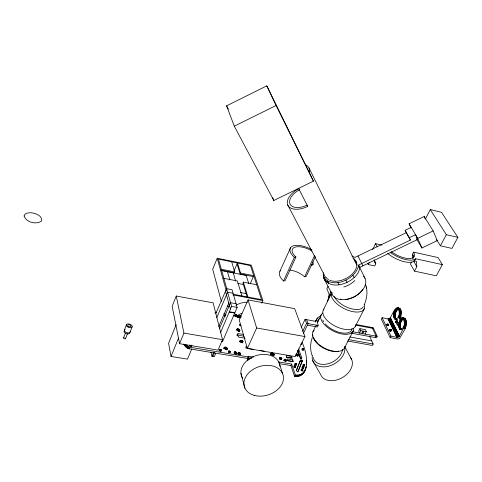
<?xml version="1.0" encoding="UTF-8"?>
<svg xmlns="http://www.w3.org/2000/svg" width="482" height="482" viewBox="0 0 482 482"><rect width="100%" height="100%" fill="white"/><g stroke="black" fill="none" stroke-linecap="round" stroke-linejoin="round"><path stroke-width="0.72" d="M278.542 361.91L291.652 364.079L290.929 365.573L294.574 376.466C312.029 376.984 306.865 351.92 301.955 342.238M239.843 330.483C239.849 329.212 237.415 328.152 236.795 329.435C237.017 330.604 239.048 331.556 239.843 330.483L239.397 331.483M400.801 313.83L400.837 312.981M302.25 361.084L301.702 360.247L300.479 360.253L296.43 370.429L296.978 371.291L298.231 371.279L302.25 361.084L297.768 372.092M226.853 349.824C228.836 347.781 223.943 345.648 223.793 348.504M301.527 362.56L302.256 360.885M411.224 227.359L405.169 230.288L410.471 240.018L358.68 264.998L359.825 267.341C358.403 283.416 323.994 294.87 323.289 272.8M358.68 264.998C356.59 278.596 332.942 290.037 323.705 277.174M304.763 365.284C300.31 366.266 305.745 361.88 304.275 366.272M302.931 370.049C300.816 371.55 301.003 367.368 302.931 370.049L302.443 371.044M303.853 367.658C301.762 369.128 301.943 365.007 303.853 367.658L303.365 368.646M327.706 301.166L329.122 294.177L326.868 288.839L328.091 286.308M303.648 349.432C299.25 350.324 304.636 346.184 303.172 350.408M296.695 364.29C292.213 365.272 297.683 360.873 296.213 365.284M295.743 366.663C293.622 368.164 293.827 363.994 295.743 366.663L295.261 367.658M395.565 321.524L397.505 325.561L398.409 323.488L396.644 319.94L395.565 321.524L397.295 321.572L395.595 321.428L397.18 321.934L398.216 324.434M397.198 321.837L395.535 321.717L397.204 322.38L395.571 322.066L397.228 322.446M400.988 319.223C397.861 319.006 404.573 316.596 405.398 318.915C407.344 321.831 406.218 325.699 405.223 328.616L399.464 338.659L397.801 339.021L390.179 337.617L381.37 319.198L382.13 317.746C384.534 317.566 388.48 320.476 390.36 317.728L394.409 310.053C396.053 306.444 400.211 307.926 399.656 312.228C400.084 314.306 397.228 318.873 400.849 319.204L399.56 318.891L400.656 319.102M398.036 308.04L399.241 308.203L397.608 307.877C403.476 308.347 400.205 315.204 400.879 318.801L399.241 318.488L401.024 319.036L399.385 318.716L400.596 319.042M330.803 295.364L331.905 292.231M240.566 353.728C237.108 355.903 237.885 349.727 240.566 353.728L240.108 354.746M296.207 354.017C299.533 353.728 297.653 357.403 295.93 354.565M236.843 353.107C233.378 355.282 234.162 349.107 236.843 353.107L236.385 354.131M312.3 337.581C310.167 343.311 310.077 349.631 312.029 355.421M271.005 353.427C270.727 354.879 273.167 356.035 274.228 355.071L274.306 354.812C274.065 353.113 270.776 352.113 270.541 354.427M304.919 370.182L305.962 367.73M224.244 347.48L224.16 347.721C224.359 348.962 226.486 349.938 227.305 348.799M389.625 329.549C392.824 333.363 390.769 326.603 389.088 330.58M124.47 330.001L126.411 324.826M123.603 337.828L125.404 333.032M125.621 338.533L127.435 333.743M130.182 331.978L132.14 326.808M176.255 296.032L172.158 306.335L179.575 343.696L218.021 350.089L222.545 339.683L213.104 302.841L176.255 296.032L183.931 333.092L179.575 343.696M296.237 370.568L300.599 360.102M176.159 324.603L168.592 343.311L171.02 356.475L187.474 359.12L191.836 348.715M330.869 291.345L328.911 297.358A14.231 6.103 -79.2 0 0 328.525 299.527M364.458 304.389C366.639 298.882 367.832 292.628 366.193 286.82M171.02 356.475L178.515 338.147M261.672 303.16L262.847 300.551L251.303 265.166L217.213 258.256L212.695 269.203L221.352 301.491M253.544 357.102L248.363 356.24L248.561 356.945L247.869 358.475L189.125 348.787L186.986 347.817L185.281 346.305L184.708 345.66L185.142 344.606M185.281 346.305L185.938 344.726L187.643 346.245L189.781 347.209L248.561 356.945M185.865 346.877L186.516 345.299M186.432 347.383L187.088 345.811M186.986 347.817L187.643 346.245M187.546 348.179L188.203 346.606M188.082 348.45L188.739 346.877M220.913 270.173L221.298 269.251L234.704 271.914L234.312 272.83L221.618 270.312M188.613 348.655L189.269 347.082M189.125 348.787L189.781 347.209M190.974 345.166L190.535 346.209L189.775 345.937M190.848 346.438L191.282 345.395M189.305 344.961L189.866 345.721L190.98 346.13L191.752 345.118M191.438 346.438L191.878 345.389L191.33 346.112M215.791 313.523L226.624 288.67L232.047 289.706L237.138 307.408L222.473 341.744L221.443 341.563M234.047 270.968L237.451 262.961L240.554 273.077L240.163 273.993L253.357 276.608M216.804 317.572L227.618 292.213L233.065 293.249M218.653 326.784L228.986 302.744M224.347 316.385L224.775 315.391L225.353 315.312L224.919 316.306M224.606 316.312L225.034 315.318M219.467 328.453L230.559 302.702L236.078 303.726M220.545 332.616L231.595 306.383L226.624 288.67M256.695 284.742L243.338 282.133L242.934 283.055L247.284 297.28M215.743 353.39L214.303 356.698L211.953 356.319L213.677 352.342M212.821 356.457L214.544 352.487M218.991 350.896L219.539 349.661C223.208 348.89 220.382 352.884 219.539 349.661M219.286 350.547L219.738 349.516M219.569 350.474L220.021 349.444M220.364 349.462L219.69 351.004L220.051 351.113L220.726 349.564M235.011 315.897L235.656 314.415L235.367 314.228L234.722 315.71L235.276 316.072L235.861 316.397L236.505 314.915M235.276 316.072L235.656 314.415M235.559 316.24L236.204 314.758L235.921 314.589M220.419 351.288L221.093 349.739M250.248 283.723L253.755 275.698L240.554 273.077M220.931 350.998L221.383 349.968M236.156 316.56L236.807 315.077M221.124 351.245L221.575 350.215M236.674 316.222L237.108 315.234L236.204 314.758M236.969 316.355L237.397 315.367L237.108 315.234M237.066 316.981L237.71 315.499M236.752 316.849L237.379 317.114L238.024 315.632L241.163 316.463L240.512 317.939M223.973 348.299L224.425 347.275M237.379 317.114L237.686 317.234L238.337 315.752M224.708 347.148L224.034 348.691L225.233 348.775L226.546 349.775L227.221 348.239M238.662 315.867L238.012 317.349L237.686 317.234M224.377 348.631L225.052 347.094M238.319 317.451L238.964 315.975M224.787 348.667L225.462 347.13M238.638 317.554L239.289 316.072M225.233 348.775L225.907 347.239M239.602 316.517L240.036 315.529L240.614 315.638L240.181 316.62M239.922 316.24L239.271 317.716L240.205 317.897M225.636 348.956L226.317 347.42M239.59 317.789L240.241 316.306M226.016 349.191L226.691 347.655M226.317 349.474L226.998 347.938M248.049 299.882L239.223 319.946L247.368 348.48L295.267 356.566L304.925 336.563L294.713 308.679L248.049 299.882L256.641 327.977L247.368 348.48M226.865 349.552L227.317 348.528M236.596 330.019L237.036 329.019M236.867 329.905L237.307 328.899M237.656 328.857L236.993 330.357L239.066 331.453L239.729 329.953M237.385 330.399L238.048 328.899M228.348 351.938L228.799 350.908C233.589 352.276 226.564 353.366 228.799 350.908M237.795 330.495L238.457 328.995M228.685 351.95L229.143 350.92M238.21 330.676L238.873 329.176M228.823 352.565L229.504 351.029M238.572 330.905L239.235 329.405M229.167 352.74L229.848 351.203M236.831 335.37L237.277 334.363L237.891 334.472L237.445 335.478M238.867 331.17L239.53 329.67M229.703 352.45L230.155 351.426M229.896 352.704L230.348 351.679M239.409 331.23L239.849 330.23M233.999 353.053L234.457 352.029M234.24 352.914L234.692 351.89M234.535 352.866L234.993 351.842M239.795 341.503L240.241 340.491L241.265 340.346L242.47 340.876L243.091 341.991C242.283 343.088 240.223 342.124 239.994 340.925L240.241 340.491M235.33 351.854L234.65 353.39L235.035 353.493L235.716 351.962M240.518 340.37L239.837 341.889L241.006 341.973L242.301 342.949L242.976 341.437M240.193 341.834L240.867 340.322M240.584 341.858L241.265 340.346M236.078 352.125L235.391 353.655L235.957 354.131L236.644 352.595M241.006 341.973L241.681 340.461M235.722 353.884L236.409 352.354M241.422 342.16L242.103 340.647M236.343 353.89L236.801 352.866M241.795 342.389L242.47 340.876M242.097 342.666L242.771 341.154M237.957 353.535L238.415 352.511M237.728 354.047L238.717 352.463M239.078 352.475L238.391 354.011L238.03 353.993M239.44 352.583L238.753 354.113L239.44 354.505L240.126 352.975M239.132 354.276L239.819 352.746M239.675 354.746L240.361 353.216M240.06 354.511L240.518 353.487M279.97 271.191L290.556 247.73M247.899 357.258L248.363 356.24M312.041 251.104A14.719 6.778 24.8 0 0 294.809 247.218A14.719 6.778 24.8 0 0 295.924 257.039L285.139 280.669L283.549 280.988L294.327 257.316A17.075 7.863 24.8 0 1 292.688 246.079A17.075 7.863 24.8 0 1 311.914 249.772M248.501 358.5L247.585 360.12L248.501 358.5L251.261 358.102M247.808 360.03L248.748 358.403M248.049 359.933L249.001 358.343M248.302 359.873L249.248 358.271M249.507 358.222L248.555 359.801M249.315 359.186L249.784 358.168M289.815 270.071A14.526 7.025 24.9 0 1 304.636 276.801L314.493 255.671M315.457 256.593L306.16 276.499L304.636 276.801M270.715 354.228L271.185 353.228M270.757 354.589L271.462 353.089M271.83 353.053L271.131 354.553L273.155 355.403L273.86 353.902M271.535 354.583L272.24 353.083M271.975 354.698L272.673 353.198M272.408 354.866L273.107 353.366M272.806 355.12L273.511 353.619M273.415 355.716L274.119 354.216M273.788 355.523L274.258 354.523M279.385 358.596L279.855 357.602C284.995 358.138 279.018 361.114 279.855 357.602M279.427 359.048L280.138 357.548M280.47 357.572L279.759 359.072L280.476 359.319L281.187 357.825M280.126 359.162L280.837 357.662M280.807 359.548L281.518 358.048M281.283 359.301L281.759 358.301M281.446 359.554L281.922 358.554M283.711 360.5C286.898 356.017 287.061 364.754 284.187 359.5M283.904 360.361L284.38 359.361M284.181 360.307L284.657 359.313M284.29 360.819L285.001 359.325M285.374 359.433L284.657 360.928L285.32 361.307L286.037 359.813M285.013 361.084L285.724 359.59M301.256 327.314L305.052 319.373L315.879 321.38L316.385 319.277L318.271 317.222L320.657 316.204M285.82 361.048L286.296 360.054M285.965 361.313L286.441 360.319M302.72 331.321L306.54 323.356L305.052 319.373M291.598 356.445L292.243 358.349L286.898 357.451L286.26 355.547L291.598 356.445L290.887 357.933L286.218 357.15M304.142 371.959L305.654 368.7M303.28 333.689L308.112 323.645L306.612 319.662M292.749 359.831L293.393 361.735L288.025 360.837L287.393 358.933L292.749 359.831L292.032 361.319L287.344 360.536M300.895 344.305L301.364 343.335L301.575 343.931L300.943 344.112M296.816 353.981L295.785 355.445M296.466 355.559L297.177 354.083M297.527 354.24L296.81 355.716L297.135 355.921L297.846 354.445M297.376 356.168L298.087 354.692M297.78 355.945L298.262 354.957M297.846 356.174L298.322 355.192M294.791 364.362L295.273 363.368M316.132 320.343L315.409 321.831L316.421 319.94M302.063 349.54L302.533 348.564M315.493 321.97L315.975 320.976M293.839 366.748L294.321 365.754M294.851 364.88L295.574 363.392M317.042 319.03L317.524 318.036M302.383 349.637L302.853 348.661M293.875 367.254L294.604 365.76M295.4 364.464L295.882 363.47M294.448 366.85L294.93 365.856M302.443 350.269L303.154 348.805M295.713 364.627L296.195 363.633M302.925 349.986L303.401 349.01M294.761 367.001L295.243 366.007M295.713 365.32L296.436 363.832M303.094 350.191L303.57 349.215M294.761 367.7L295.49 366.206M296.135 365.055L296.617 364.061M295.183 367.429L295.665 366.434M323.314 310.01L331.809 292.532A18.165 8.7 26.7 0 0 347.95 310.245A18.165 8.7 26.7 0 0 364.193 304.455M312.951 331.797L315.499 326.561M317.409 322.633L321.223 314.782M315.656 326.657L316.385 325.163M299.756 361.735L300.81 360.024M301.316 358.957L301.798 357.969L298.605 348.914M300.087 361.506L301.081 360.03M319.819 318.283A18.653 9.447 27 0 0 318.114 320.15L317.536 322.603L318.132 325.483L317.403 326.977L307.389 325.145M300.358 361.512L300.678 361.59L301.401 360.114M301.533 362.368L300.979 361.729L301.702 360.247M301.244 361.928L301.967 360.446M301.443 362.157L302.166 360.675M294.574 376.466L295.315 374.96L291.652 364.079M295.544 376.593L296.279 375.086C299.762 375.502 303.329 373.634 304.877 370.465M296.478 376.623L297.219 375.117M297.37 376.575L298.105 375.068M302.859 365.356L303.347 364.368M301.949 367.742L302.431 366.748M303.16 365.38L303.648 364.392M300.997 370.128L301.485 369.134M301.979 368.242L302.708 366.754M303.461 365.458L303.949 364.47M301.051 370.628L301.786 369.14M298.256 376.466L298.991 374.966M302.551 367.844L303.039 366.85M303.533 366.115L304.263 364.633M301.63 370.23L302.118 369.236M302.859 367.995L303.347 367.001M303.774 366.314L304.504 364.832M301.913 370.381L302.401 369.387M299.063 376.261L299.804 374.755M306.221 361.801L306.703 360.819M302.865 368.688L303.594 367.2M304.196 366.049L304.684 365.061M301.937 371.08L302.672 369.586M303.286 368.423L303.768 367.429M299.87 375.978L300.605 374.478M302.365 370.815L302.853 369.815M306.221 363.067L306.703 362.078M300.605 375.629L301.346 374.128M306.19 364.302L306.679 363.314M301.316 375.201L302.057 373.707M301.973 374.683L302.714 373.182M302.594 374.11L303.329 372.616M305.739 367.694L306.227 366.706M303.16 373.46L303.895 371.965M303.678 372.737L304.413 371.242M372.622 249.592L375.568 243.663L381.907 245.073M374.231 259.925L375.767 263.811L374.695 265.944L368.272 264.576L369.266 262.594M352.246 331.737L351.498 333.207L376.442 337.762L377.201 336.316L373.231 327.718L356.138 324.525M355.445 326.163L364.296 308.793M344.6 347.799L353.222 330.881M352.071 333.309L352.818 331.839L377.201 336.316M359.903 328.652L358.65 331.092L359.524 333.068L360.777 330.628L359.903 328.652L365.452 329.682L366.344 331.652L365.079 334.092M425.329 219.135L430.281 209.574L441.482 212.285L457.9 237.385L451.923 248.423L440.403 245.796L436.421 239.367M411.465 262.112L410.483 263.991L414.478 271.125L436.306 275.806L442.349 264.618L438.084 257.575L413.616 252.128L412.49 254.297L412.7 258.28M387.667 253.399A18.659 7.79 26.9 0 0 414.297 261.148L415.623 258.744L442.349 264.618M375.345 337.563L376.105 336.111L372.146 327.513M369.604 336.153L373.158 344.015L372.399 345.455L347.528 340.997M414.478 271.125L416.803 266.709L416.526 261.377L414.478 260.931M386.751 325.001C386.474 322.994 389.709 324.591 388.552 325.314C386.95 325.748 387.094 322.657 386.685 325.019M387.92 325.374L388.432 324.404L387.522 325.76L388.293 324.302L387.371 325.675L388.143 324.217L387.215 325.603L387.823 324.085L386.919 324.988L387.383 324.012L386.793 324.995M388.046 325.477L388.558 324.507L387.962 325.404M388.155 325.585L388.667 324.615L388.082 325.513M388.305 325.808L388.757 324.723L388.185 325.621M389.107 330.525L389.679 329.483L389.125 330.501M389.239 330.411L389.86 329.399L389.275 330.399M389.462 330.363L389.98 329.387L389.384 330.369M389.601 330.369L390.119 329.393L389.51 330.363M389.745 330.393L390.263 329.417L389.649 330.375M390.378 330.652L390.896 329.676L389.962 331.05L390.739 329.592L389.805 330.977L390.583 329.513L389.643 330.917L390.42 329.459L389.799 330.405M390.516 330.748L391.035 329.772L390.42 330.682M390.643 330.857L391.161 329.881L390.559 330.785M390.757 330.965L391.276 329.989L390.685 330.893M390.842 331.08L391.366 330.104L390.788 331.001M390.179 337.617L390.968 336.147L382.13 317.746M440.403 245.796L446.338 234.686L430.281 209.574M390.968 336.147C393.439 335.96 397.445 338.87 399.379 336.087L403.573 328.302C404.591 325.29 406.26 319.729 402.512 317.855L404.157 318.174L402.958 317.969M389.191 330.441L389.757 329.435M390.866 331.116L391.426 330.212M415.623 258.744L415.442 258.967A18.678 7.76 26.9 0 1 390.318 252.393M224.775 315.391L224.931 316.433M309.619 173.177L313.408 181.148L273.824 200.506L234.294 126.188L226.6 105.823L266.817 85.85L308.986 171.845M234.294 126.188L276.096 105.486L266.817 85.85M410.875 227.872L409.104 223.781L424.178 216.496L433.161 230.914L437.204 240.632L421.895 248.001L416.629 239.072M410.471 240.018L406.224 232.692L355.017 257.412L351.932 256.032M409.417 237.602L415.538 234.65L417.623 239.476L359.825 267.341M409.104 223.781L417.731 238.349L433.161 230.914M396.499 319.578C391.36 318.939 393.451 307.594 398.391 309.089C395.204 310.992 394.342 316.162 396.276 319.235L397.674 319.313M403.476 319.09C400.156 321.012 399.108 326.814 401.711 329.682L400.06 329.369C397.12 326.483 398.771 317.505 403.922 319.042L402.277 318.729L403.476 319.09L401.831 318.777L403.018 319.283L401.373 318.964L402.566 319.602L400.922 319.283L402.127 320.048L400.488 319.729L401.717 320.608L400.078 320.289L401.343 321.265L399.705 320.952L401.018 322.006L399.373 321.693L400.741 322.807L399.102 322.494L400.53 323.651L398.891 323.338L400.385 324.519L398.747 324.205L400.313 325.38L398.668 325.073L400.313 326.224L398.668 325.91L400.379 327.019L398.741 326.712L400.524 327.754L398.879 327.441L400.735 328.399L399.09 328.091L401.006 328.947L399.361 328.634L401.331 329.375L399.686 329.067L401.711 329.682M312.679 261.931A2.018 1.609 70.7 0 1 313.047 264.335L311.529 265.004M400.879 318.801L399.126 318.192L400.759 318.512L399.042 317.855L400.681 318.174L398.994 317.475L400.632 317.795L398.982 317.072L400.62 317.391L399.012 316.656L400.65 316.969L399.078 316.228L400.711 316.547L399.174 315.812L401.03 315.246L399.391 314.927L401.187 314.336L399.548 314.017L401.271 313.433L399.638 313.113L401.295 312.547L399.656 312.228L401.241 311.703L399.608 311.384L401.126 310.914L399.494 310.595L400.946 310.203L399.313 309.884L400.699 309.577L399.066 309.257L400.403 309.058L398.771 308.733L400.054 308.649L397.162 307.847L398.789 308.173M401.572 318.012L403.693 318.186M294.327 257.316L295.924 257.039M295.315 374.96L296.279 375.086M396.788 319.596L395.415 319.373C399.397 318.572 400.873 310.637 397.204 308.715L398.289 308.926M401.861 329.766L400.06 329.369L401.434 329.694M251.363 358.379L247.67 357.771L247.869 358.475M279.042 363.615L290.929 365.573M247.158 347.1L245.693 346.853L246.055 348.125L253.387 349.36M260.039 350.516L264.275 351.227M183.931 333.092L222.545 339.683M237.662 335.08L244.151 336.207M245.157 338.268L238.638 337.141L238.349 336.111L237.728 336.002L237.277 334.363M243.38 334.454L237.608 333.448L237.891 334.472M240.741 324.651L239.319 324.398L239.656 325.591L241.084 325.844M256.641 327.977L304.925 336.563M240.723 317.566L233.336 315.632M348.269 339.545L373.158 344.015M229.293 311.703L234.83 312.716M229.408 312.119L234.945 313.125M214.954 312.3L216.424 312.565M223.781 313.896L225.986 314.3M349.878 336.972L371.761 340.931M306.54 323.356L318.132 325.483M231.595 306.383L237.138 307.408M227.396 306.016L228.848 306.281M360.777 330.628L366.344 331.652M355.505 325.121L373.592 328.489M232.963 294.894L262.847 300.551M405.127 328.417L403.47 328.103L405.489 327.658L403.832 327.344L405.808 326.832L404.151 326.519L406.067 325.953L404.41 325.639L406.26 325.043L404.603 324.729L406.392 324.121L404.735 323.808L406.453 323.211L404.796 322.892L406.44 322.319L404.784 322.006L406.362 321.482L404.705 321.163L406.212 320.705L404.561 320.385L406.001 320.006L404.344 319.693L405.724 319.409L404.073 319.09L405.398 318.915L403.747 318.596L405.019 318.542L402.048 317.867L403.217 318.331M403.573 328.302L405.223 328.616M402.012 329.778L400.47 329.543C404.543 328.712 405.736 321.41 402.705 318.819M240.434 292.526L246.35 293.652M233.137 294.255L261.533 299.635L250.477 265.6L218.454 259.111L226.847 289.013M396.264 320.138L397.349 320.343M237.71 283.392L243.555 284.531M399.174 315.812L400.813 316.132M223.847 278.325L237.415 280.976L241.88 295.912M396.698 307.95L398.325 308.269M398.391 309.089L396.764 308.769L397.945 309.281L396.318 308.962L397.499 309.607L395.879 309.287L397.072 310.053L395.451 309.733L396.668 310.607L395.047 310.294L396.3 311.264L394.68 310.944L395.981 311.993L394.36 311.679L395.71 312.788L394.089 312.475L395.505 313.625L393.878 313.306L395.361 314.475L393.74 314.162L395.288 315.33L393.661 315.011L395.282 316.156L393.661 315.843L395.354 316.933L393.728 316.62L395.487 317.65L393.866 317.337L395.692 318.283L394.065 317.969L395.957 318.813L394.33 318.5L396.276 319.235L394.65 318.921L396.644 319.524L395.011 319.211L396.367 319.524M221.624 270.607L246.2 275.475L248.76 283.627M446.338 234.686L457.9 237.385M237.397 315.367L238.024 315.632M184.708 345.66L183.57 344.16M356.614 262.786L355.674 261.563A17.033 10.737 -26.6 0 0 354.722 260.846M326.26 277.343L327.145 278.602M416.183 237.042L417.623 239.476M312.74 360.711L320.62 374.454A17.268 12.068 -29.4 0 0 342.262 377.665A17.268 12.068 -29.4 0 0 350.414 357.475M413.96 256.87L412.49 254.297L413.333 256.49A15.99 6.676 26.9 0 1 413.201 258.346M413.508 260.895L416.803 266.709M344.889 346.95L351.715 359.638M226.6 105.823L228.348 109.131M375.568 243.663L377.177 246.736M324.434 278.222L325.645 280.53M323.886 278.524L332.08 294.141M327.579 281.102L328.784 283.416M287.718 204.946L325.687 277.59M337.834 282.428L339.033 284.754M374.183 260.702L374.484 261.298M374.809 261.937L375.767 263.811M345.913 279.988L347.1 282.325M298.563 188.311L307.745 206.404A17.732 9.947 -26.9 0 1 287.85 205.248A17.732 9.947 -26.9 0 1 299.045 188.516M352.92 275.156L354.095 277.499M367.652 263.329L368.272 264.576M276.096 105.486L313.408 181.148M399.379 336.087L390.36 317.728L399.235 336.309L390.221 317.951L399.054 336.52L390.046 318.162L398.843 336.719L389.836 318.349L398.602 336.888L389.601 318.518L398.337 337.032L389.076 318.771L397.777 337.225L388.793 318.849L397.487 337.273L388.516 318.891L397.204 337.279L388.239 318.897L396.939 337.249L387.98 318.867M359.5 267.058L365.007 278.295M358.524 266.178L359.674 268.528M309.034 167.965L356.776 265.106M358.03 255.96L362.868 265.877M307.745 206.404L307.155 205.085A15.225 8.543 -26.9 0 1 290.08 204.115A15.225 8.543 -26.9 0 1 299.599 189.763M405.169 230.288L406.224 232.692M417.731 238.349L421.895 248.001M424.178 216.496L425.04 218.551M272.74 197.771L273.824 200.506M374.183 259.973L375.46 263.208M413.616 252.128L414.472 254.321A16.008 6.652 26.9 0 1 407.212 258.43A16.008 6.652 26.9 0 1 391.408 251.688M297.9 350.384L300.834 358.753M297.605 350.709L300.159 357.891L301.292 358.469L301.798 357.969M279.09 362.675L282.603 373.616M243.338 282.133L247.917 297.057M237.066 263.871L240.163 273.993M231.679 261.792L234.704 271.914M233.228 272.902L235.644 281.066M227.474 271.764L229.83 279.934M217.213 258.256L226.317 290.887M225.51 291.297L230.444 309.046M240.946 373.321L244.94 388.203M365.525 284.139L366.591 288.453M210.947 352.071L211.953 356.319M129.797 332.321A3.019 1.765 19.2 0 1 126.278 333.664A3.019 1.765 19.2 0 1 124.597 330.417M130.212 331.411A3.025 1.759 19.2 0 1 126.489 332.562A3.025 1.759 19.2 0 1 125.097 329.32M125.555 338.117A1.072 0.633 19.2 0 1 125.055 338.864A1.072 0.633 19.2 0 1 123.687 338.274A1.072 0.633 19.2 0 1 124.127 337.496M283.549 280.988A16.852 8.152 24.9 0 1 280.699 270.366M311.553 264.449A2.018 1.609 70.7 0 1 311.161 265.293M313.047 264.335A2.018 1.609 70.7 0 1 311.221 265.058M317.391 321.633A18.635 9.471 27 0 1 318.572 320.168M237.463 315.529A18.858 14.454 -17.2 0 1 241.856 313.288M235.915 305.245A18.617 14.376 -17.1 0 1 247.26 302.142M242.56 378.195A19.949 14.767 -17.5 0 1 256.014 355.62A19.949 14.767 -17.5 0 1 279.97 366.422M354.848 280.482A16.635 10.55 -26.6 0 1 343.78 287.007M305.522 164.904A18.027 9.754 -27 0 1 309.227 172.719M342.582 349.408A15.749 10.785 -29.4 0 1 328.23 363.717A15.749 10.785 -29.4 0 1 313.33 357.505M338.701 351.113A15.948 8.284 27.1 0 1 324.422 348.625A15.948 8.284 27.1 0 1 313.878 338.545M344.6 346.883A17.485 11.99 -29.4 0 1 328.694 366.151A17.485 11.99 -29.4 0 1 312.414 355.481M344.961 346.636A17.738 9.188 27.1 0 1 324.163 347.92A17.738 9.188 27.1 0 1 314.089 330.369M353.625 328.495A17.912 8.977 26.9 0 1 333.225 331.026A17.912 8.977 26.9 0 1 322.85 313.011M351.974 328.688A16.123 8.08 26.9 0 1 341.449 332.869A16.123 8.08 26.9 0 1 325.254 323.904M323.669 321.747A16.123 8.08 26.9 0 1 322.868 320.156M362.844 289.23A16.43 10.604 -26.6 0 1 345.486 299.479M341.702 299.394A16.43 10.604 -26.6 0 1 340.322 299.123M363.356 306.624A16.364 7.814 26.7 0 1 349.149 308.088A16.364 7.814 26.7 0 1 334.225 296.448M363.585 276.27A18.274 11.773 -26.6 0 1 353.921 296.894A18.274 11.773 -26.6 0 1 331.562 292.351M327.796 282.548A18.521 11.658 -26.7 0 1 323.277 275.481M355.788 325.031A17.985 8.929 26.9 0 1 335.394 326.242A17.985 8.929 26.9 0 1 323.994 309.058M317.096 342.768A15.948 8.272 27.1 0 1 313.264 337.37M312.89 336.081A15.948 8.272 27.1 0 1 312.77 334.863M329.718 280.265A17.063 10.725 -26.6 0 0 347.359 277.728A17.063 10.725 -26.6 0 0 356.933 264.232L356.252 261.467L354.529 259.226A17.063 10.725 -26.6 0 0 353.041 258.195M328.585 279.687A17.063 10.725 -26.6 0 1 327.585 278.988M24.1 215.984C26.118 222.232 36.011 224.877 41.277 221.25C44.097 213.508 25.154 209.604 24.1 215.984M128.14 326.284A1.687 0.976 19.3 0 0 130.845 326.428A1.687 0.976 19.3 0 0 128.845 324.748A1.687 0.976 19.3 0 0 128.14 326.284M127.224 326.657A3.031 1.753 19.3 0 0 132.098 326.91A3.031 1.753 19.3 0 0 128.495 323.892A3.031 1.753 19.3 0 0 127.224 326.657M362.705 333.02A0.952 0.705 -23.5 0 0 363.814 331.923A0.952 0.705 -23.5 0 0 362.283 331.875A0.952 0.705 -23.5 0 0 362.705 333.02M254.514 395.451A20.232 14.84 -17.5 0 0 283.482 377.388A20.232 14.84 -17.5 0 0 253.104 369.411A20.232 14.84 -17.5 0 0 254.514 395.451"/></g></svg>
